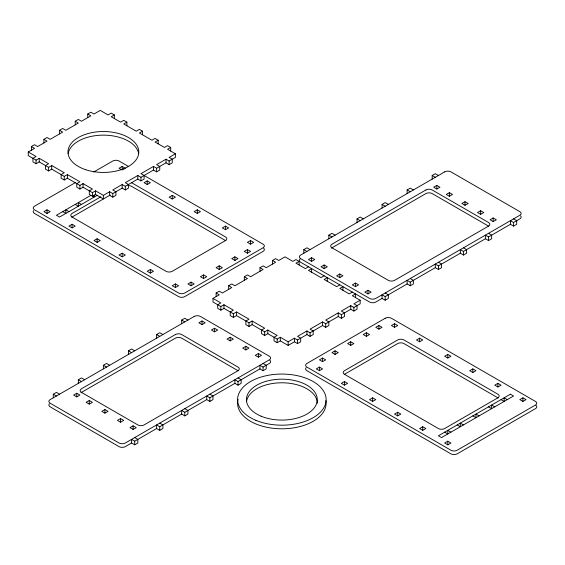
<?xml version="1.0" encoding="UTF-8"?>
<svg xmlns="http://www.w3.org/2000/svg" width="565" height="565" viewBox="0 0 565 565"><rect width="100%" height="100%" fill="white"/><g stroke="black" fill="none" stroke-linecap="round" stroke-linejoin="round"><path stroke-width="0.85" d="M31.379 150.17L31.379 146.554L34.514 144.746L37.643 146.554L47.036 141.13L43.908 139.322L43.908 142.938M43.908 139.322L47.036 137.514L50.165 139.322L62.687 132.097L59.558 130.289L59.558 133.898M59.558 130.289L62.687 128.481L65.823 130.289L78.344 123.057L75.216 121.249L75.216 124.865M75.216 121.249L78.344 119.441L81.473 121.249L90.866 115.825L87.737 114.017L87.737 117.633M87.737 114.017L90.866 112.209L94.002 114.017L100.259 110.401L108.085 114.921L111.22 113.113L114.349 114.921L114.349 118.537M122.266 188.081L112.781 193.555L109.652 191.747L103.388 195.363L95.563 190.843L92.434 192.651L83.041 187.227L79.912 189.035L76.776 187.227L76.776 183.611L79.912 181.803L67.383 174.571L64.255 176.379L51.733 169.147L48.604 170.955L45.468 169.147L45.468 165.531L48.604 163.73L39.211 158.306L36.075 160.114L28.25 155.594L28.25 151.978L34.514 148.362L31.379 146.554M114.349 114.921L111.22 116.729L120.613 122.153L123.742 120.345L126.871 122.153L126.871 125.769M28.25 151.978L36.075 156.498L32.947 158.306L32.947 161.922L36.075 163.73L39.211 161.922L48.604 167.339L51.733 165.531L64.255 172.763L61.126 174.571L61.126 178.187L64.255 179.995L67.383 178.187L79.912 185.419L83.041 183.611L92.434 189.035L89.305 190.843L89.305 194.459L94.002 197.171L94.002 195.003M126.871 122.153L123.742 123.961L136.264 131.193L139.4 129.385L142.528 131.193L142.528 134.802M142.528 131.193L139.4 133.001L151.921 140.226L155.05 138.418L158.179 140.226L158.179 143.842M75.548 182.516L34.514 206.211A4.428 2.557 0 0 0 34.514 209.82L178.533 292.974A4.428 2.557 0 0 0 184.797 292.974L263.064 247.781A4.428 2.557 0 0 0 263.064 244.165L140.96 173.667L153.482 166.435L156.618 168.243L166.011 162.826L169.14 164.634L172.268 162.826L172.268 159.21L169.14 157.402L175.404 153.786L175.404 157.402L169.14 161.018L166.011 159.21L156.618 164.634L159.747 166.435L159.747 170.051L156.618 171.859L153.482 170.051L140.96 177.283L137.832 175.475L125.31 182.707L128.439 184.515L128.439 188.131L125.31 189.939L122.174 188.131L122.174 184.515L125.31 186.323L137.832 179.091L140.96 180.899L144.096 179.091L144.096 175.475M93.783 171.986L112.781 161.018A4.428 2.557 0 0 1 119.046 161.018L128.191 166.294M158.179 140.226L155.05 142.034L164.443 147.458L167.572 145.65L170.708 147.458L170.708 151.074M47.036 209.82L43.908 211.628L47.036 213.436L50.165 211.628L47.036 209.82L47.036 213.436M123.431 169.331L125.31 168.25L122.174 166.442L119.046 168.25L121.553 169.691M170.708 147.458L167.572 149.266L175.404 153.786M90.866 195.363L56.429 215.244L59.558 217.052L97.131 195.363M100.973 196.754L72.08 213.436A4.428 2.557 0 0 0 72.08 217.052A4.428 2.557 0 0 0 71.812 217.221M122.174 184.515L112.781 189.939L115.917 191.747L115.917 195.363L112.781 197.171L109.652 195.363L109.652 191.747M110.097 195.102L72.08 217.052L166.011 271.278A4.428 2.557 0 0 0 172.268 271.278L225.499 240.549A4.428 2.557 0 0 0 225.499 236.94L131.567 182.707A4.428 2.557 0 0 0 131.278 182.552M72.08 224.284L68.951 226.092L72.08 227.9L75.216 226.092L72.08 224.284L72.08 227.9M147.225 180.899L144.096 182.707L147.225 184.515L150.354 182.707L147.225 180.899L147.225 184.515M97.131 238.748L94.002 240.549L97.131 242.357L100.259 240.549L97.131 238.748L97.131 242.357M172.268 195.363L169.14 197.171L172.268 198.979L175.404 197.171L172.268 195.363L172.268 198.979M122.174 253.205L119.046 255.013L122.174 256.821L125.31 255.013L122.174 253.205L122.174 256.821M197.319 209.82L194.183 211.628L197.319 213.436L200.448 211.628L197.319 209.82L197.319 213.436M150.354 269.477L147.225 271.278L150.354 273.086L153.482 271.278L150.354 269.477L150.354 273.086M225.499 226.092L222.363 227.9L225.499 229.708L228.627 227.9L225.499 226.092L225.499 229.708M175.404 283.934L172.268 285.742L175.404 287.55L178.533 285.742L175.404 283.934L175.404 287.55M250.542 240.549L247.413 242.357L250.542 244.165L253.671 242.357L250.542 240.549L250.542 244.165M191.055 282.126L187.926 283.934L191.055 285.742L194.183 283.934L191.055 282.126L191.055 285.742M203.577 274.894L200.448 276.702L203.577 278.51L206.712 276.702L203.577 274.894L203.577 278.51M219.234 265.861L216.105 267.669L219.234 269.477L222.363 267.669L219.234 265.861L219.234 269.477M234.892 256.821L231.756 258.629L234.892 260.437L238.02 258.629L234.892 256.821L234.892 260.437M247.413 249.589L244.278 251.397L247.413 253.205L250.542 251.397L247.413 249.589L247.413 253.205M216.141 296.611L216.141 292.995L219.269 291.187L222.398 292.995L231.791 287.571L228.663 285.763L228.663 289.379M228.663 285.763L231.791 283.955L234.92 285.763L247.449 278.531L244.313 276.723L244.313 280.339M244.313 276.723L247.449 274.915L250.578 276.723L263.099 269.491L259.971 267.683L259.971 271.299M259.971 267.683L263.099 265.875L266.235 267.683L275.628 262.266L272.492 260.458L272.492 264.074M272.492 260.458L275.628 258.65L278.757 260.458L285.014 256.842L292.847 261.362L295.975 259.554L299.104 261.362L299.104 264.978M355.463 297.515L355.463 293.899L352.334 295.707L360.159 300.22L360.159 303.836L353.895 307.452L350.766 305.644L341.373 311.068L344.502 312.876L344.502 316.492L341.373 318.3L338.244 316.492L325.715 323.724L322.587 321.916L310.065 329.148L313.194 330.949L313.194 334.565L310.065 336.373L306.936 334.565L297.543 339.989L294.407 338.181L288.15 341.797L280.318 337.277L277.189 339.085L267.796 333.661L264.667 335.469L261.538 333.661L261.538 330.045L264.667 328.244L252.145 321.012L249.01 322.82L236.488 315.588L233.359 317.396L230.23 315.588L230.23 311.972L233.359 310.164L223.966 304.74L220.837 306.548L213.005 302.028L213.005 298.412L219.269 294.803L216.141 292.995M53.294 397.817L53.294 394.2L56.429 392.393L59.558 394.2M78.344 383.352L78.344 379.736L81.473 377.929L84.609 379.736M103.388 368.889L103.388 365.28L106.524 363.472L109.652 365.28M128.439 354.432L128.439 350.816L131.567 349.008L134.703 350.816M156.618 338.16L156.618 334.544L159.747 332.743L162.875 334.544M181.662 323.703L181.662 320.087L184.797 318.279L187.926 320.087M303.801 253.226L303.801 249.61L306.936 247.802L310.065 249.61M328.851 238.762L328.851 235.146L331.98 233.345L335.109 235.146M357.031 222.497L357.031 218.881L360.159 217.073L363.288 218.881M382.074 208.033L382.074 204.417L385.203 202.616L388.339 204.417M407.125 193.576L407.125 189.96L410.254 188.152L413.382 189.96M432.168 179.112L432.168 175.496L435.297 173.688L438.433 175.496M299.104 261.362L295.975 263.17L305.368 268.587L308.497 266.779M76.741 393.275L73.612 395.083L76.741 396.891L79.877 395.083L76.741 393.275L76.741 396.891M202.016 320.991L198.88 322.799L202.016 324.607L205.144 322.799L202.016 320.991L202.016 324.607M436.83 185.419L433.701 187.227L436.83 189.035L439.958 187.227L436.83 185.419L436.83 189.035M213.005 298.412L220.837 302.932L217.702 304.74L217.702 308.356L220.837 310.164L223.966 308.356L233.359 313.78L236.488 311.972L249.01 319.204L245.881 321.012L245.881 324.628L249.01 326.436L252.145 324.628L264.667 331.853L267.796 330.045L277.189 335.469L274.06 337.277L274.06 340.893L277.189 342.701L280.318 340.893L288.15 345.413L294.407 341.797L297.543 343.605L300.672 341.797L300.672 338.181L297.543 336.373L306.936 330.949L310.065 332.757L322.587 325.532L325.715 327.34L328.851 325.532L328.851 321.916L325.715 320.108L338.244 312.876L341.373 314.684L350.766 309.26L353.895 311.068L357.031 309.26L357.031 305.644L353.895 303.836L360.159 300.22M311.633 257.746L308.497 259.554L311.633 261.362L314.762 259.554L311.633 257.746L311.633 261.362M89.27 400.507L86.134 402.315L89.27 404.116L92.399 402.315L89.27 400.507L89.27 404.116M214.538 328.223L211.409 330.031L214.538 331.839L217.666 330.031L214.538 328.223L214.538 331.839M324.155 264.978L321.026 266.779L324.155 268.587L327.283 266.779L324.155 264.978L324.155 268.587M449.352 192.651L446.223 194.459L449.352 196.267L452.487 194.459L449.352 192.651L449.352 196.267M324.155 275.819L321.026 277.627L308.497 270.395L311.633 268.587L311.633 272.203M104.921 409.54L101.792 411.348L104.921 413.156L108.049 411.348L104.921 409.54L104.921 413.156M230.195 337.256L227.059 339.064L230.195 340.872L233.324 339.064L230.195 337.256L230.195 340.872M339.805 274.011L336.676 275.819L339.805 277.627L342.941 275.819L339.805 274.011L339.805 277.627M465.009 201.691L461.88 203.499L465.009 205.307L468.138 203.499L465.009 201.691L465.009 205.307M339.805 284.859L336.676 286.667L324.155 279.435L327.283 277.627L327.283 281.243M120.578 418.58L117.442 420.388L120.578 422.196L123.707 420.388L120.578 418.58L120.578 422.196M245.846 346.296L242.717 348.104L245.846 349.912L248.974 348.104L245.846 346.296L245.846 349.912M355.463 283.051L352.334 284.859L355.463 286.667L358.591 284.859L355.463 283.051L355.463 286.667M480.66 210.724L477.531 212.532L480.66 214.34L483.795 212.532L480.66 210.724L480.66 214.34M352.334 292.091L349.198 293.899L339.805 288.475L342.941 286.667L342.941 290.283M133.1 425.812L129.971 427.62L133.1 429.428L136.229 427.62L133.1 425.812L133.1 429.428M258.367 353.528L255.239 355.336L258.367 357.144L261.503 355.336L258.367 353.528L258.367 357.144M493.189 217.956L490.053 219.764L493.189 221.572L496.317 219.764L493.189 217.956L493.189 221.572M367.985 290.283L364.856 292.091L367.985 293.899L371.12 292.091L367.985 290.283L367.985 293.899M134.703 437.578L137.832 439.386L137.832 443.002L134.703 444.81L131.567 443.002L125.31 446.618A4.428 2.557 0 0 1 119.046 446.618L50.165 406.849A4.428 2.557 0 0 1 49.423 403.805M131.567 443.002L131.567 439.386L134.703 441.194L156.618 428.545L159.747 430.346L162.875 428.545L162.875 424.929L159.747 423.121M156.618 428.545L156.618 424.929L159.747 426.737L181.662 414.081L184.797 415.889L187.926 414.081L187.926 410.465L184.797 408.657M181.662 414.081L181.662 410.465L184.797 412.273L206.712 399.617L209.841 401.425L212.97 399.617L212.97 396.009L209.841 394.2M206.712 399.617L206.712 396.009L209.841 397.817L234.892 383.352L238.02 385.161L241.149 383.352L241.149 379.736L238.02 377.929M234.892 383.352L234.892 379.736L238.02 381.545L259.935 368.889L263.064 370.697L266.2 368.889L266.2 365.28L263.064 363.472M259.935 368.889L259.935 365.28L263.064 367.081L269.328 363.472A4.428 2.557 0 0 0 269.844 360.216M385.203 292.995L388.339 294.803L388.339 298.412L385.203 300.22L382.074 298.412L375.81 302.028A4.428 2.557 0 0 1 369.552 302.028L300.672 262.266A4.428 2.557 0 0 1 300.156 259.01M382.074 298.412L382.074 294.803L385.203 296.611L407.125 283.955L410.254 285.763L413.382 283.955L413.382 280.339L410.254 278.531M407.125 283.955L407.125 280.339L410.254 282.147L435.297 267.683L438.433 269.491L441.562 267.683L441.562 264.074L438.433 262.266M435.297 267.683L435.297 264.074L438.433 265.882L460.348 253.226L463.477 255.034L466.605 253.226L466.605 249.61L463.477 247.802M460.348 253.226L460.348 249.61L463.477 251.418L485.392 238.762L488.527 240.57L491.656 238.762L491.656 235.146L488.527 233.345M485.392 238.762L485.392 235.146L488.527 236.954L510.442 224.305L513.571 226.113L516.7 224.305L516.7 220.689L513.571 218.881M510.442 224.305L510.442 220.689L513.571 222.497L519.835 218.881A4.428 2.557 0 0 0 520.577 215.83M322.551 358.048L319.423 359.856L322.551 361.664L325.687 359.856L322.551 358.048L322.551 361.664M335.073 350.816L331.945 352.624L335.073 354.432L338.209 352.624L335.073 350.816L335.073 354.432M350.731 341.776L347.602 343.584L350.731 345.392L353.86 343.584L350.731 341.776L350.731 345.392M366.388 332.743L363.253 334.544L366.388 336.352L369.517 334.544L366.388 332.743L366.388 336.352M378.91 325.511L375.782 327.319L378.91 329.127L382.039 327.319L378.91 325.511L378.91 329.127M319.423 367.081L316.294 368.889L319.423 370.697L322.551 368.889L319.423 367.081L319.423 370.697M394.561 323.703L391.432 325.511L394.561 327.319L397.696 325.511L394.561 323.703L394.561 327.319M344.466 374.312L438.398 428.545A4.428 2.557 0 0 0 444.655 428.545L497.885 397.817A4.428 2.557 0 0 0 497.885 394.2L403.954 339.968A4.428 2.557 0 0 0 397.696 339.968L344.466 370.697A4.428 2.557 0 0 0 344.466 374.312L397.696 343.584A4.428 2.557 0 0 1 403.954 343.584L497.885 397.817A4.428 2.557 0 0 1 498.153 397.986M344.466 381.545L341.338 383.352L344.466 385.161L347.602 383.352L344.466 381.545L344.466 385.161M419.611 338.16L416.483 339.968L419.611 341.776L422.74 339.968L419.611 338.16L419.611 341.776M372.646 397.817L369.517 399.617L372.646 401.425L375.782 399.617L372.646 397.817L372.646 401.425M447.791 354.432L444.655 356.24L447.791 358.048L450.919 356.24L447.791 354.432L447.791 358.048M397.696 412.273L394.561 414.081L397.696 415.889L400.825 414.081L397.696 412.273L397.696 415.889M472.834 368.889L469.706 370.697L472.834 372.505L475.963 370.697L472.834 368.889L472.834 372.505M422.74 426.737L419.611 428.545L422.74 430.346L425.869 428.545L422.74 426.737L422.74 430.346M497.885 383.352L494.749 385.161L497.885 386.969L501.014 385.161L497.885 383.352L497.885 386.969M447.791 441.194L444.655 443.002L447.791 444.81L450.919 443.002L447.791 441.194L447.791 444.81M522.929 397.817L519.8 399.617L522.929 401.425L526.057 399.617L522.929 397.817L522.929 401.425M432.168 175.496L435.297 177.304M407.125 189.96L410.254 191.768M382.074 204.417L385.203 206.225M357.031 218.881L360.159 220.689M328.851 235.146L331.98 236.954M303.801 249.61L306.936 251.418M507.278 399.617L504.142 397.817L504.142 401.425L501.014 399.617M494.749 406.849L491.621 405.041L491.621 408.657L488.492 406.849M95.252 194.275L103.388 198.972L103.388 195.363M479.099 415.889L475.963 414.081L475.963 417.697L472.834 415.889M81.473 204.403L78.344 202.595L78.344 206.211L75.216 204.403M463.441 424.929L460.313 423.121L460.313 426.737L457.184 424.929M68.951 211.628L65.823 209.82L65.823 213.436L62.687 211.628M450.919 432.154L447.791 430.346L447.791 433.962L444.655 432.154M181.662 320.087L184.797 321.895M156.618 334.544L159.747 336.352M128.439 350.816L131.567 352.624M103.388 365.28L106.524 367.081M78.344 379.736L81.473 381.545M53.294 394.2L56.429 396.009M513.571 222.497L513.571 226.113M488.527 236.954L488.527 240.57M463.477 251.418L463.477 255.034M438.433 265.882L438.433 269.491M410.254 282.147L410.254 285.763M385.203 296.611L385.203 300.22M353.895 307.452L353.895 311.068M350.766 305.644L350.766 309.26M341.373 314.684L341.373 318.3M338.244 312.876L338.244 316.492M325.715 323.724L325.715 327.34M322.587 321.916L322.587 325.532M310.065 332.757L310.065 336.373M306.936 330.949L306.936 334.565M297.543 339.989L297.543 343.605M294.407 338.181L294.407 341.797M288.15 341.797L288.15 345.413M280.318 337.277L280.318 340.893M277.189 339.085L277.189 342.701M267.796 330.045L267.796 333.661M264.667 331.853L264.667 335.469M263.064 367.081L263.064 370.697M252.145 321.012L252.145 324.628M249.01 322.82L249.01 326.436M238.02 381.545L238.02 385.161M236.488 311.972L236.488 315.588M233.359 313.78L233.359 317.396M223.966 304.74L223.966 308.356M220.837 306.548L220.837 310.164M209.841 397.817L209.841 401.425M184.797 412.273L184.797 415.889M169.14 161.018L169.14 164.634M166.011 159.21L166.011 162.826M159.747 426.737L159.747 430.346M156.618 168.243L156.618 171.859M153.482 166.435L153.482 170.051M140.96 177.283L140.96 180.899M137.832 175.475L137.832 179.091M134.703 441.194L134.703 444.81M125.31 186.323L125.31 189.939M122.174 166.442L122.174 170.058M112.781 193.555L112.781 197.171M95.563 190.843L95.563 194.459L92.434 196.267L92.434 192.651M83.041 183.611L83.041 187.227M79.912 185.419L79.912 189.035M67.383 174.571L67.383 178.187M64.255 176.379L64.255 179.995M51.733 165.531L51.733 169.147M48.604 167.339L48.604 170.955M39.211 158.306L39.211 161.922M36.075 160.114L36.075 163.73M331.464 248.162A4.428 2.557 0 0 1 331.98 247.802L425.904 193.576A4.428 2.557 0 0 1 432.168 193.576L488.527 226.113A4.428 2.557 0 0 1 488.796 226.282M238.289 370.866A4.428 2.557 0 0 0 238.02 370.697L181.662 338.16A4.428 2.557 0 0 0 175.404 338.16L81.473 392.393A4.428 2.557 0 0 0 80.957 392.753M225.767 240.718A4.428 2.557 0 0 0 225.499 240.549L131.567 186.323A4.428 2.557 0 0 0 127.98 185.588M33.582 210.618A4.428 2.557 0 0 0 34.514 213.436L178.533 296.59A4.428 2.557 0 0 0 184.797 296.59L263.064 251.397A4.428 2.557 0 0 0 263.587 248.141M306.159 367.653A4.428 2.557 0 0 0 306.901 370.697L450.919 453.85A4.428 2.557 0 0 0 457.184 453.85L535.451 408.657A4.428 2.557 0 0 0 535.973 405.402M325.892 400.599A44.275 25.566 0 0 1 280.713 428.793A44.275 25.566 0 0 1 238.105 399.293M246.623 401.122A35.418 20.453 0 0 1 283.687 382.816A35.418 20.453 0 0 1 317.276 403.233M68.16 153.482A35.418 20.453 0 0 1 103.388 135.141A35.418 20.453 0 0 1 138.623 153.482M194.183 316.471L50.165 399.617A4.428 2.557 0 0 0 50.165 403.233L119.046 443.002A4.428 2.557 0 0 0 125.31 443.002L269.328 359.856A4.428 2.557 0 0 0 269.328 356.24L200.448 316.471A4.428 2.557 0 0 0 194.183 316.471M444.69 171.88L300.672 255.034A4.428 2.557 0 0 0 300.672 258.65L369.552 298.412A4.428 2.557 0 0 0 375.81 298.412L519.835 215.265A4.428 2.557 0 0 0 519.835 211.649L450.955 171.88A4.428 2.557 0 0 0 444.69 171.88M175.404 334.544L81.473 388.777A4.428 2.557 0 0 0 81.473 392.393L137.832 424.929A4.428 2.557 0 0 0 144.096 424.929L238.02 370.697A4.428 2.557 0 0 0 238.02 367.081L181.662 334.544A4.428 2.557 0 0 0 175.404 334.544M425.904 189.96L331.98 244.186A4.428 2.557 0 0 0 331.98 247.802L388.339 280.339A4.428 2.557 0 0 0 394.596 280.339L488.527 226.113A4.428 2.557 0 0 0 488.527 222.497L432.168 189.96A4.428 2.557 0 0 0 425.904 189.96M385.168 318.279L306.901 363.472A4.428 2.557 0 0 0 306.901 367.081L450.919 450.234A4.428 2.557 0 0 0 457.184 450.234L535.451 405.041A4.428 2.557 0 0 0 535.451 401.425L391.432 318.279A4.428 2.557 0 0 0 385.168 318.279M510.407 394.2L438.398 435.77L441.526 437.578L513.536 396.009L510.407 394.2M255.874 420.318A44.275 25.566 0 0 0 325.892 402.259A44.275 25.566 0 0 0 263.791 376.283A44.275 25.566 0 0 0 255.874 420.318M261.065 416.179A35.418 20.453 0 0 0 317.085 401.736A35.418 20.453 0 0 0 267.4 380.951A35.418 20.453 0 0 0 261.065 416.179M85.682 169.691A35.418 20.453 0 0 0 138.813 151.978A35.418 20.453 0 0 0 85.682 134.265A35.418 20.453 0 0 0 85.682 169.691"/></g></svg>
